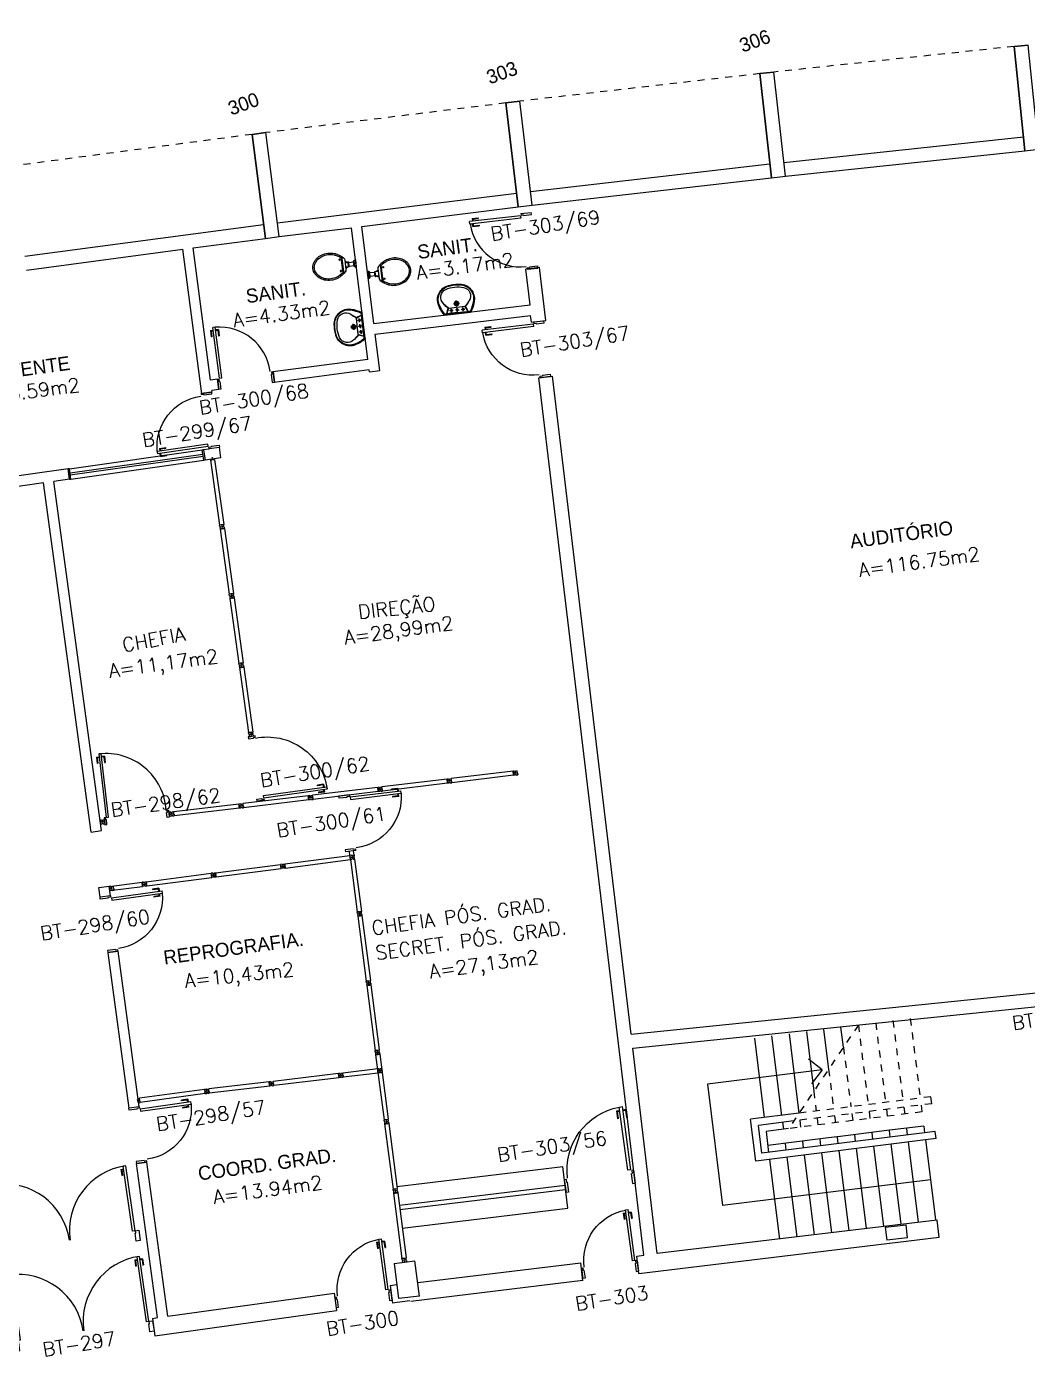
# Model space of a CAD drawing. Extents: x -165 to 137, y 302 to 416.
# Drawn here: x -71.15 to -56.82, y 386.41 to 405.44 of the extents above; entities that cross this region are included whole.
import ezdxf
from ezdxf.enums import TextEntityAlignment as Align

# ---------------------------------------------------------------- set-up
doc = ezdxf.new("R2010")
doc.units = 0
doc.header["$LTSCALE"] = 0.02
doc.header["$MEASUREMENT"] = 0
doc.linetypes.add('HIDDEN2', pattern=[0.1875, 0.125, -0.0625])
doc.layers.get('0').update_dxf_attribs({"linetype": 'CONTINUOUS'})
doc.layers.get('DEFPOINTS').update_dxf_attribs({"linetype": 'CONTINUOUS'})
for name, color, linetype in [('ALV', 2, 'CONTINUOUS'), ('APSAN', 4, 'CONTINUOUS'), ('DIV', 2, 'CONTINUOUS'), ('ESC', 1, 'CONTINUOUS'), ('ESQ', 1, 'CONTINUOUS'), ('ESTR', 3, 'CONTINUOUS'), ('JANELA', 1, 'CONTINUOUS'), ('NOPILAR', 2, 'CONTINUOUS'), ('PEÇAS', 1, 'CONTINUOUS'), ('PISO', 1, 'CONTINUOUS'), ('PROJ', 1, 'HIDDEN2'), ('TEXTO', 2, 'CONTINUOUS'), ('TEXTO-ENDEREÇO', 2, 'CONTINUOUS'), ('USO1', 2, 'CONTINUOUS'), ('ÁREA', 2, 'CONTINUOUS')]:
    doc.layers.add(name, color=color, linetype=linetype)
doc.styles.add('1', font='romans.shx', dxfattribs={"height": 1.1})
doc.styles.add('UNB-100', font='simplex.shx', dxfattribs={"height": 0.2})
doc.styles.add('UNB-100-1', font='simplex.shx', dxfattribs={"height": 0.2})
doc.dimstyles.new('1-600', dxfattribs={"dimtxt": 1.1, "dimasz": 2.5, "dimexe": 2, "dimexo": 4, "dimgap": 0.2, "dimtad": 1, "dimdec": 0, "dimzin": 4, "dimdsep": 46, "dimlunit": 6, "dimtxsty": '1', "dimblk1": 'NONE', "dimblk2": 'NONE', "dimsah": 1, "dimcen": 0, "dimclrd": 2, "dimclre": 2, "dimclrt": 2, "dimadec": 0, "dimazin": 0, "dimtfac": 1, "dimtdec": 0, "dimtmove": 2, "dimatfit": 3, "dimldrblk": 'NONE', "dimfxl": 0, "dimtolj": 1, "dimtzin": 0, "dimarcsym": 0})

# ---------------------------------------------------------------- blocks, each defined once
blk = doc.blocks.new('PTDP-TTC')
at = {"color": 2}
for p, q in [((0.055, 1.015), (0.09, 1.015)), ((0.055, 0.075), (0.055, 1.015)), ((0.09, 0.075), (0.09, 1.015)), ((1.91, 0.075), (1.91, 1.015)), ((1.945, 1.015), (1.91, 1.015)), ((1.945, 0.075), (1.945, 1.015)), ((0.05, 0.075), (0, 0.075)), ((0, 0.075), (0, -0.075)), ((0.05, 0.04), (0.05, 0.075)), ((0.06, 0.04), (0.05, 0.04)), ((0.055, 0.075), (0.09, 0.075)), ((0.06, -0.075), (0.06, 0.04)), ((1.945, 0.075), (1.91, 0.075)), ((1.94, -0.075), (1.94, 0.04)), ((1.94, 0.04), (1.95, 0.04)), ((1.95, 0.04), (1.95, 0.075)), ((1.95, 0.075), (2, 0.075)), ((2, 0.075), (2, -0.075)), ((0, -0.075), (0.06, -0.075)), ((2, -0.075), (1.94, -0.075))]:
    blk.add_line(p, q, dxfattribs=at)
at = {"color": 1}
for centre, start, end in [((0.055, 0.075), 0, 90), ((1.945, 0.075), 90, 180)]:
    blk.add_arc(centre, 0.94, start, end, dxfattribs=at)
blk = doc.blocks.new('PD80-TTC')
at = {"color": 1}
for p, q in [((-0.777, 0.01), (-0.777, -0.03)), ((-0.777, 0.01), (-0.687, 0.01)), ((-0.687, 0), (-0.687, 0.01)), ((-0.777, -0.105), (-0.777, -0.065)), ((-0.777, -0.105), (-0.687, -0.105)), ((-0.767, 0), (-0.767, -0.03)), ((-0.767, 0), (-0.687, 0)), ((-0.767, -0.095), (-0.767, -0.065)), ((-0.767, -0.095), (-0.687, -0.095)), ((-0.687, -0.095), (-0.687, -0.105))]:
    blk.add_line(p, q, dxfattribs=at)
at = {"color": 2}
for p, q in [((-0.075, 0), (0.075, 0)), ((-0.075, 0), (-0.075, -0.02)), ((0.075, -0.03), (0.075, 0)), ((-0.817, -0.065), (-0.817, -0.03)), ((-0.085, -0.03), (-0.817, -0.03)), ((-0.085, -0.065), (-0.817, -0.065)), ((-0.085, -0.03), (-0.085, -0.065)), ((-0.075, -0.02), (-0.04, -0.02)), ((-0.04, -0.03), (-0.04, -0.02)), ((-0.04, -0.03), (0.075, -0.03)), ((-0.075, -0.781), (-0.04, -0.781)), ((-0.075, -0.801), (-0.075, -0.781)), ((-0.075, -0.801), (0.075, -0.801)), ((-0.075, -0.802), (0.075, -0.802)), ((-0.04, -0.771), (0.075, -0.771)), ((-0.04, -0.771), (-0.04, -0.781)), ((0.075, -0.771), (0.075, -0.801))]:
    blk.add_line(p, q, dxfattribs=at)
at = {"color": 1}
blk.add_arc((-0.085, -0.03), 0.731, 182.6571, 270, dxfattribs=at)
blk = doc.blocks.new('MTINI-TTC')
for p, q in [((-0.03, 0.008), (-0.03, 0.03)), ((0.03, 0.03), (-0.03, 0.03)), ((-0.03, 0.008), (-0.02, 0.008)), ((-0.009, 0.03), (-0.027, 0.03)), ((-0.02, 0.008), (-0.02, 0)), ((-0.001, 0), (-0.02, 0)), ((-0.006, 0.02), (-0.006, 0.03)), ((-0.006, 0.023), (-0.006, 0.027)), ((-0.006, 0.02), (0.006, 0.02)), ((0.005, 0.03), (-0.005, 0.03)), ((0.005, 0), (-0.005, 0)), ((0.004, 0.02), (-0.004, 0.02)), ((0.02, 0), (-0.001, 0)), ((0, -0.005), (0, 0.005)), ((0.006, 0.02), (0.006, 0.03)), ((0.006, 0.023), (0.006, 0.027)), ((0.009, 0.03), (0.027, 0.03)), ((0.03, 0.008), (0.02, 0.008)), ((0.02, 0), (0.02, 0.008)), ((0.03, 0.008), (0.03, 0.03))]:
    blk.add_line(p, q)
blk = doc.blocks.new('DIVMT-TTC')
for p, q in [((-0.03, 0.03), (-0.03, 0.006)), ((-0.008, 0.03), (-0.03, 0.03)), ((-0.0185, 0.006), (-0.03, 0.006)), ((-0.0185, -0.006), (-0.0185, 0.006)), ((-0.008, 0.03), (-0.008, 0.02)), ((-0.008, 0.02), (0.008, 0.02)), ((-0.0051, 0), (0.0051, 0)), ((0.0051, 0), (-0.0051, 0)), ((-0.0051, 0), (0.0051, 0)), ((0, -0.0051), (0, 0.0051)), ((0, 0.0051), (0, -0.0051)), ((0.008, 0.03), (0.008, 0.02)), ((0.008, 0.03), (0.03, 0.03)), ((0.0205, 0.006), (0.03, 0.006)), ((0.0205, -0.006), (0.0205, 0.006)), ((0.0205, 0.006), (0.0205, -0.006)), ((0.0205, 0.006), (0.03, 0.006)), ((0.97, 0.03), (0.03, 0.03)), ((0.03, 0.006), (0.03, 0.03)), ((0.03, -0.03), (0.03, 0.03)), ((0.03, -0.005), (0.03, 0.005)), ((0.97, -0.03), (0.97, 0.03)), ((0.97, 0.03), (0.97, 0.009)), ((0.97, 0.009), (0.97, 0.027)), ((0.9795, 0.006), (0.97, 0.006)), ((0.97, -0.005), (0.97, 0.005)), ((0.9795, 0.006), (0.9795, -0.006)), ((1.0051, 0), (0.9949, 0)), ((1, 0.0051), (1, -0.0051)), ((-0.0185, -0.006), (-0.03, -0.006)), ((-0.03, -0.03), (-0.03, -0.006)), ((-0.008, -0.03), (-0.03, -0.03)), ((-0.008, -0.03), (-0.008, -0.02)), ((-0.008, -0.02), (0.008, -0.02)), ((0.008, -0.03), (0.008, -0.02)), ((0.008, -0.03), (0.03, -0.03)), ((0.0205, -0.006), (0.03, -0.006)), ((0.0205, -0.006), (0.03, -0.006)), ((0.03, -0.006), (0.03, -0.03)), ((0.97, -0.03), (0.03, -0.03)), ((0.9795, -0.006), (0.97, -0.006)), ((0.97, -0.009), (0.97, -0.027))]:
    blk.add_line(p, q)
blk = doc.blocks.new('ESCB-TTC')
at = {"color": 1, "linetype": 'HIDDEN2'}
for p, q in [((3.14, 3.82), (3.433, 2.711)), ((2.415, 3.629), (1.624, 2.026)), ((2.415, 3.629), (2.708, 2.519)), ((2.657, 3.693), (2.95, 2.583)), ((2.898, 3.757), (3.191, 2.647)), ((2.246, 3.287), (2.466, 2.455)), ((2.078, 2.946), (2.225, 2.392)), ((3.581, 2.75), (1.741, 2.264)), ((3.606, 2.653), (3.581, 2.75)), ((3.484, 2.518), (1.624, 2.026)), ((3.606, 2.653), (1.683, 2.145)), ((1.91, 2.605), (1.983, 2.328)), ((2.975, 2.487), (3.001, 2.39)), ((3.217, 2.55), (3.243, 2.454)), ((3.459, 2.614), (3.484, 2.518)), ((2.811, 2.13), (2.837, 2.033))]:
    blk.add_line(p, q, dxfattribs=at)
at = {"color": 1}
for p, q in [((1.69, 3.437), (1.91, 2.605)), ((1.931, 3.501), (2.078, 2.946)), ((2.246, 3.287), (2.173, 3.565)), ((0.965, 3.245), (1.258, 2.136)), ((1.206, 3.309), (1.5, 2.2)), ((1.448, 3.373), (1.741, 2.264)), ((2.25, 2.295), (2.276, 2.198)), ((2.492, 2.359), (2.518, 2.262)), ((2.734, 2.423), (2.759, 2.326)), ((3.536, 2.321), (3.06, 2.195)), ((3.536, 2.321), (3.562, 2.225)), ((1.741, 2.264), (1.067, 2.085)), ((1.683, 2.145), (1.189, 2.014)), ((3.735, 2.167), (1.221, 1.503)), ((3.709, 2.264), (1.292, 1.625)), ((1.525, 2.103), (1.551, 2.006)), ((1.767, 2.167), (1.792, 2.07)), ((2.009, 2.231), (2.034, 2.134)), ((3.06, 2.195), (2.3, 1.994)), ((3.053, 2.193), (3.078, 2.097)), ((3.295, 2.257), (3.32, 2.161)), ((3.587, 2.128), (3.881, 1.016)), ((3.735, 2.167), (3.709, 2.264)), ((1.221, 1.503), (1.067, 2.085)), ((1.292, 1.625), (1.189, 2.014)), ((1.624, 2.026), (1.309, 1.943)), ((1.309, 1.943), (1.386, 1.65)), ((2.095, 1.94), (1.361, 1.746)), ((2.086, 1.938), (2.112, 1.841)), ((2.363, 2.011), (2.095, 1.94)), ((2.328, 2.002), (2.353, 1.905)), ((2.569, 2.066), (2.595, 1.969)), ((2.862, 1.936), (3.156, 0.824)), ((3.104, 2), (3.398, 0.888)), ((3.346, 2.064), (3.64, 0.952)), ((1.603, 1.81), (1.628, 1.714)), ((1.844, 1.874), (1.87, 1.778)), ((2.137, 1.745), (2.431, 0.633)), ((2.379, 1.809), (2.673, 0.697)), ((2.62, 1.873), (2.914, 0.76)), ((1.412, 1.553), (1.706, 0.441)), ((1.654, 1.617), (1.948, 0.505)), ((1.895, 1.681), (2.189, 0.569))]:
    blk.add_line(p, q, dxfattribs=at)
blk = doc.blocks.new('MTT-TTC')
for p, q in [((-0.008, 0.03), (-0.03, 0.03)), ((-0.03, 0.03), (-0.03, 0.006)), ((-0.0185, 0.006), (-0.03, 0.006)), ((-0.0185, -0.006), (-0.0185, 0.006)), ((-0.008, 0.03), (-0.008, 0.02)), ((-0.008, 0.02), (0.008, 0.02)), ((-0.0051, 0), (0.0051, 0)), ((0, -0.0051), (0, 0.0051)), ((0.008, 0.03), (0.03, 0.03)), ((0.008, 0.03), (0.008, 0.02)), ((0.0205, -0.006), (0.0205, 0.006)), ((0.0205, 0.006), (0.03, 0.006)), ((0.03, 0.006), (0.03, 0.03)), ((-0.03, -0.03), (-0.03, -0.006)), ((-0.0185, -0.006), (-0.03, -0.006)), ((-0.008, -0.03), (-0.03, -0.03)), ((-0.008, -0.02), (0.008, -0.02)), ((-0.008, -0.03), (-0.008, -0.02)), ((0.008, -0.03), (0.008, -0.02)), ((0.008, -0.03), (0.03, -0.03)), ((0.0205, -0.006), (0.03, -0.006)), ((0.03, -0.006), (0.03, -0.03))]:
    blk.add_line(p, q)
blk = doc.blocks.new('A$C70DC1065')
at = {"layer": 'APSAN', "color": 1}
for p, q in [((0.407, 0.413), (0.323, 0.383)), ((0.407, 0.413), (0.328, 0.373)), ((0.407, 0.433), (0.407, 0.102)), ((0.407, 0.257), (0.407, 0.413)), ((0.42, 0.44), (0.42, 0.075)), ((0.319, 0.257), (0.231, 0.257)), ((0.275, 0.301), (0.275, 0.213)), ((0.328, 0.373), (0.328, 0.141)), ((0.394, 0.341), (0.341, 0.341)), ((0.394, 0.257), (0.341, 0.257)), ((0.368, 0.315), (0.368, 0.368)), ((0.368, 0.257), (0.368, 0.284)), ((0.368, 0.257), (0.368, 0.231)), ((0.368, 0.2), (0.368, 0.147)), ((0.407, 0.257), (0.407, 0.082)), ((0.407, 0.102), (0.323, 0.132)), ((0.407, 0.102), (0.328, 0.141)), ((0.394, 0.173), (0.341, 0.173))]:
    blk.add_line(p, q, dxfattribs=at)
for centre, radius in [((0.275, 0.257), 0.0315), ((0.275, 0.257), 0.021), ((0.368, 0.341), 0.0137), ((0.368, 0.257), 0.0137), ((0.368, 0.173), 0.0137)]:
    blk.add_circle(centre, radius, dxfattribs=at)
for centre, radius, start, end in [((0.214, 0.312), 0.21, 74.8885, 171.8746), ((0.212, 0.31), 0.2, 75.2817, 172.1149), ((0.462, 0.257), 0.424, 162.413, 180), ((0.175, 0.348), 0.123, 49.4403, 162.413), ((-3.652, -5.024), 6.719, 53.8347, 54.4403), ((-4.114, -4.663), 6.719, 48.6723, 49.4403), ((0.134, 0.015), 0.505, 58.0101, 75.2817), ((0.134, 0.015), 0.518, 57.2141, 74.8885), ((0.305, 0.389), 0.0137, 351.7289, 53.8347), ((0.315, 0.373), 0.0126, 0, 48.6723), ((0.395, 0.433), 0.0126, 0, 58.0101), ((0.407, 0.44), 0.0126, 0, 57.2141), ((0.595, 0.257), 0.595, 171.8746, 180), ((0.595, 0.257), 0.595, 180, 188.1254), ((0.595, 0.257), 0.587, 172.1149, 180), ((0.595, 0.257), 0.587, 180, 187.8851), ((0.462, 0.257), 0.424, 180, 197.587), ((0.214, 0.203), 0.21, 188.1254, 285.1115), ((0.212, 0.204), 0.2, 187.8851, 284.7183), ((0.175, 0.166), 0.123, 197.587, 310.5597), ((-4.114, 5.177), 6.719, 310.5597, 311.3277), ((-3.652, 5.539), 6.719, 305.5597, 306.1653), ((0.134, 0.5), 0.505, 284.7183, 301.9899), ((0.134, 0.5), 0.518, 285.1115, 302.7859), ((0.305, 0.125), 0.0137, 306.1653, 8.2711), ((0.315, 0.141), 0.0126, 311.3277, 0), ((0.395, 0.082), 0.0126, 301.9899, 0), ((0.407, 0.075), 0.0126, 302.7859, 0)]:
    blk.add_arc(centre, radius, start, end, dxfattribs=at)
blk = doc.blocks.new('A$C57A92420')
at = {"layer": 'PEÇAS', "rotation": 270}
blk.add_blockref('A$C70DC1065', (0, 0.42), dxfattribs=at)
blk = doc.blocks.new('A$C45A07D1F')
at = {"layer": 'PEÇAS', "rotation": 90}
blk.add_blockref('A$C57A92420', (0.42, 0), dxfattribs=at)
blk = doc.blocks.new('A$C4B7A4C66')
at = {"layer": 'PISO', "xscale": -1}
blk.add_blockref('A$C45A07D1F', (0.42, 0), dxfattribs=at)
blk = doc.blocks.new('VDC-P-TTC')
for p, q in [((-0.127, 0.192), (0.127, 0.192)), ((-0.109, 0.202), (0.109, 0.202)), ((-0.068, 0.152), (0.068, 0.152)), ((-0.05, 0.152), (-0.03, 0.11)), ((-0.05, 0.015), (-0.05, 0)), ((-0.05, 0), (0.05, 0)), ((0.045, 0.02), (-0.045, 0.02)), ((-0.04, 0.025), (-0.04, 0.02)), ((0.035, 0.03), (-0.035, 0.03)), ((-0.03, 0.152), (-0.03, 0.11)), ((0.03, 0.11), (-0.03, 0.11)), ((0.03, 0.1), (-0.03, 0.1)), ((-0.025, 0.1), (-0.025, 0.03)), ((0.025, 0.1), (0.025, 0.03)), ((0.03, 0.152), (0.03, 0.11)), ((0.05, 0.152), (0.03, 0.11)), ((0.04, 0.025), (0.04, 0.02)), ((0.05, 0.015), (0.05, 0))]:
    blk.add_line(p, q)
for points in [[(0.16, 0.244, 0.050424), (0.18, 0.288, 0.082137), (0.195, 0.381, 0.082137), (0.18, 0.474, 0.090148), (0.138, 0.549, 0.104406), (0.073, 0.601, 0.117345), (0, 0.619, 0.117345), (-0.073, 0.601, 0.104406), (-0.138, 0.549, 0.090148), (-0.18, 0.474, 0.082137), (-0.195, 0.381, 0.082137)], [(0.142, 0.254, 0.050424), (0.161, 0.295, 0.082137), (0.175, 0.381, 0.082137), (0.161, 0.468, 0.090148), (0.122, 0.536, 0.104406), (0.064, 0.583, 0.117345), (0, 0.599, 0.117345), (-0.064, 0.583, 0.104406), (-0.122, 0.536, 0.090148), (-0.161, 0.468, 0.082137), (-0.175, 0.381, 0.082137)], [(-0.195, 0.381, 0.082137), (-0.18, 0.288, 0.050424), (-0.16, 0.244, 0.104406)], [(-0.175, 0.381, 0.082137), (-0.161, 0.295, 0.050424), (-0.142, 0.254, 0.050424)]]:
    blk.add_lwpolyline(points, format="xyb")
for centre in [(-0.083, 0.226), (0.083, 0.226)]:
    blk.add_circle(centre, 0.0101)
for centre, radius, start, end in [((0.08, 0.36), 0.266, 205.6863, 226.7558), ((0.08, 0.36), 0.246, 205.6863, 219.7706), ((-0.08, 0.36), 0.266, 313.2442, 334.3137), ((-0.08, 0.36), 0.246, 320.2294, 334.3137), ((-0.068, 0.202), 0.05, 226.7558, 270), ((-0.045, 0.015), 0.005, 90, 180), ((-0.035, 0.025), 0.005, 90, 180), ((-0.03, 0.105), 0.005, 90, 270), ((0.03, 0.105), 0.005, 270, 90), ((0.035, 0.025), 0.005, 0, 90), ((0.045, 0.015), 0.005, 360, 90), ((0.068, 0.202), 0.05, 270, 313.2442)]:
    blk.add_arc(centre, radius, start, end)
blk = doc.blocks.new('PE80-TTC')
at = {"color": 2}
for p, q in [((0.075, 0), (-0.075, 0)), ((-0.075, -0.03), (-0.075, 0)), ((0.075, 0), (0.075, -0.02)), ((0.04, -0.03), (-0.075, -0.03)), ((0.075, -0.02), (0.04, -0.02)), ((0.04, -0.03), (0.04, -0.02)), ((0.085, -0.03), (0.817, -0.03)), ((0.085, -0.03), (0.085, -0.065)), ((0.085, -0.065), (0.817, -0.065)), ((0.817, -0.065), (0.817, -0.03)), ((0.04, -0.771), (-0.075, -0.771)), ((-0.075, -0.771), (-0.075, -0.801)), ((0.075, -0.801), (-0.075, -0.801)), ((0.075, -0.802), (-0.075, -0.802)), ((0.04, -0.771), (0.04, -0.781)), ((0.075, -0.781), (0.04, -0.781)), ((0.075, -0.801), (0.075, -0.781))]:
    blk.add_line(p, q, dxfattribs=at)
at = {"color": 1}
for p, q in [((0.777, 0.01), (0.687, 0.01)), ((0.687, 0), (0.687, 0.01)), ((0.777, 0.01), (0.777, -0.03)), ((0.767, 0), (0.687, 0)), ((0.767, -0.095), (0.687, -0.095)), ((0.687, -0.095), (0.687, -0.105)), ((0.777, -0.105), (0.687, -0.105)), ((0.767, 0), (0.767, -0.03)), ((0.767, -0.095), (0.767, -0.065)), ((0.777, -0.105), (0.777, -0.065))]:
    blk.add_line(p, q, dxfattribs=at)
blk.add_arc((0.085, -0.03), 0.731, 270, 357.3429, dxfattribs=at)
blk = doc.blocks.new('*D80')
at = {"layer": 'DEFPOINTS', "color": 0, "transparency": 16777216}
for p in [(-50.146, 412.329), (-16.623, 407.388), (-16.611, 405.888), (-114.701, 395.242), (-114.347, 393.785)]:
    blk.add_point(p, dxfattribs=at)
at = {"layer": 'USO1', "color": 2, "lineweight": -2, "transparency": 16777216}
for p, q in [((-16.656, 411.388), (-16.694, 415.889)), ((-115.644, 399.13), (-116.706, 403.504))]:
    blk.add_line(p, q, dxfattribs=at)
blk.add_arc((-13.059, -23.464), 437.367, 90.47397, 103.6447, dxfattribs=at)
at = {"layer": 'USO1', "color": 2, "transparency": 16777216, "insert": (-66.903, 411.333), "char_height": 1.1, "attachment_point": 5, "rotation": 7.0593, "style": '1'}
blk.add_mtext('\\A1;Física', dxfattribs=at)
blk = doc.blocks.new('_NONE')
at = {"color": 0, "linetype": 'ByBlock'}
blk.add_circle((0, 0), 0.25, dxfattribs=at)
blk = doc.blocks.new('PDV2E-TTC')
at = {"layer": 'DIV'}
for p, q in [((0.065, 0.05), (0.065, 0.965)), ((0.095, 0.965), (0.065, 0.965)), ((0.095, 0.05), (0.095, 0.965)), ((0.049, 0.05), (0.029, 0.05)), ((0.029, 0.05), (0.029, 0.035)), ((0.029, 0.035), (0.029, -0.035)), ((0.049, 0.02), (0.049, 0.05)), ((0.049, 0.02), (0.059, 0.02)), ((0.059, -0.05), (0.059, 0.02)), ((0.065, 0.05), (0.095, 0.05)), ((0.928, -0.05), (0.928, 0.02)), ((0.938, 0.02), (0.928, 0.02)), ((0.938, 0.05), (0.958, 0.05)), ((0.938, 0.02), (0.938, 0.05)), ((0.958, 0.05), (0.958, 0.035)), ((0.958, 0.035), (0.958, -0.035)), ((0.029, -0.035), (0.029, -0.05)), ((0.029, -0.05), (0.059, -0.05)), ((0.958, -0.05), (0.928, -0.05)), ((0.958, -0.035), (0.958, -0.05))]:
    blk.add_line(p, q, dxfattribs=at)
at = {"layer": 'DIV', "color": 1}
for p, q in [((0.023, 0.925), (0.063, 0.925)), ((0.023, 0.925), (0.023, 0.835)), ((0.033, 0.835), (0.023, 0.835)), ((0.033, 0.915), (0.063, 0.915)), ((0.033, 0.915), (0.033, 0.835)), ((0.138, 0.925), (0.097, 0.925)), ((0.128, 0.915), (0.097, 0.915)), ((0.128, 0.915), (0.128, 0.835)), ((0.128, 0.835), (0.137, 0.835)), ((0.138, 0.925), (0.138, 0.835))]:
    blk.add_line(p, q, dxfattribs=at)
blk.add_arc((0.062, 0.1), 0.865, 356.6786, 90, dxfattribs=at)

msp = doc.modelspace()

# ---------------------------------------------------------------- linework, layer by layer
at = {"layer": 'ALV'}
for p, q in [((-60.308, 403.501), (-56.88, 403.867)), ((-60.287, 403.302), (-56.858, 403.668)), ((-63.934, 403.084), (-60.509, 403.479)), ((-63.911, 402.886), (-60.486, 403.28)), ((-67.557, 402.637), (-64.134, 403.06)), ((-66.35, 402.585), (-64.11, 402.862)), ((-71.175, 402.158), (-67.757, 402.611)), ((-67.532, 402.438), (-66.499, 402.566)), ((-66.262, 400.679), (-66.499, 402.566)), ((-66.176, 401.193), (-66.35, 402.585)), ((-68.762, 402.276), (-67.73, 402.413)), ((-71.149, 401.96), (-68.911, 402.256)), ((-68.64, 400.189), (-68.911, 402.256)), ((-68.514, 400.384), (-68.762, 402.276)), ((-63.805, 401.994), (-64.003, 401.97)), ((-63.715, 401.237), (-63.805, 401.994)), ((-63.942, 401.46), (-64.003, 401.97)), ((-66.176, 401.193), (-63.942, 401.46)), ((-66.157, 401.044), (-63.934, 401.31)), ((-66.092, 400.523), (-66.157, 401.044)), ((-66.262, 400.679), (-67.623, 400.501)), ((-67.623, 400.501), (-67.603, 400.352)), ((-66.244, 400.53), (-67.603, 400.352)), ((-66.241, 400.504), (-66.244, 400.53)), ((-66.241, 400.504), (-66.092, 400.523)), ((-68.416, 400.397), (-68.514, 400.384)), ((-68.396, 400.248), (-68.416, 400.397)), ((-63.817, 400.417), (-63.62, 400.441)), ((-62.313, 387.858), (-63.817, 400.417)), ((-62.496, 391.023), (-63.62, 400.441)), ((-68.495, 400.209), (-68.643, 400.189)), ((-68.396, 400.248), (-68.495, 400.235)), ((-68.492, 400.209), (-68.495, 400.235)), ((-68.537, 399.398), (-68.615, 399.387)), ((-68.615, 399.387), (-68.594, 399.239)), ((-68.537, 399.398), (-68.537, 399.404)), ((-68.536, 399.404), (-68.387, 399.424)), ((-68.369, 399.271), (-68.389, 399.424)), ((-68.369, 399.271), (-68.594, 399.239)), ((-70.555, 399.113), (-72.282, 398.87)), ((-70.534, 398.965), (-70.76, 398.933)), ((-70.534, 398.965), (-70.555, 399.114)), ((-70.908, 398.912), (-72.26, 398.721)), ((-70.225, 393.916), (-70.908, 398.912)), ((-70.076, 393.937), (-70.76, 398.933)), ((-70.225, 393.916), (-70.076, 393.937)), ((-70.116, 393.122), (-69.967, 393.142)), ((-70.097, 392.983), (-70.116, 393.122)), ((-69.948, 393.003), (-69.967, 393.142)), ((-69.948, 393.003), (-70.097, 392.983)), ((-69.989, 392.191), (-69.84, 392.211)), ((-69.986, 392.189), (-69.686, 389.964)), ((-69.536, 389.984), (-69.84, 392.211)), ((-62.496, 391.023), (-56.512, 391.635)), ((-62.473, 390.824), (-56.492, 391.436)), ((-62.122, 387.881), (-62.473, 390.824)), ((-69.536, 389.984), (-69.685, 389.964)), ((-69.576, 389.172), (-69.428, 389.192)), ((-69.273, 386.965), (-69.576, 389.172)), ((-69.125, 386.985), (-69.428, 389.192)), ((-65.848, 388.841), (-63.473, 389.128)), ((-63.401, 388.533), (-63.473, 389.128)), ((-65.813, 388.574), (-63.44, 388.86)), ((-65.806, 388.514), (-63.433, 388.801)), ((-65.771, 388.246), (-63.401, 388.533)), ((-58.113, 388.359), (-62.122, 387.881)), ((-58.084, 388.117), (-58.113, 388.359)), ((-62.383, 387.598), (-58.084, 388.117)), ((-65.55, 387.467), (-63.217, 387.749)), ((-63.186, 387.494), (-63.217, 387.749)), ((-62.413, 387.846), (-62.313, 387.858)), ((-62.383, 387.598), (-62.413, 387.846)), ((-65.946, 387.424), (-65.848, 387.438)), ((-65.946, 387.424), (-65.913, 387.174)), ((-65.65, 387.203), (-63.187, 387.501)), ((-69.125, 386.985), (-66.745, 387.314)), ((-66.746, 387.316), (-66.713, 387.066)), ((-65.914, 387.176), (-65.661, 387.211)), ((-69.348, 386.954), (-69.273, 386.965)), ((-69.348, 386.954), (-69.314, 386.707)), ((-69.314, 386.707), (-66.713, 387.066))]:
    msp.add_line(p, q, dxfattribs=at)
for points in [[(-63.921, 401.212), (-63.934, 401.31)], [(-63.921, 401.212), (-63.715, 401.237)]]:
    msp.add_lwpolyline(points, dxfattribs=at)
at = {"layer": 'DIV'}
for p, q in [((-64.185, 394.788), (-65.07, 394.681)), ((-64.163, 394.789), (-64.185, 394.787)), ((-64.185, 394.788), (-64.183, 394.767)), ((-64.178, 394.728), (-64.185, 394.788)), ((-64.185, 394.787), (-64.182, 394.763)), ((-64.183, 394.767), (-64.185, 394.785)), ((-64.173, 394.765), (-64.183, 394.764)), ((-64.171, 394.764), (-64.182, 394.763)), ((-64.181, 394.753), (-64.182, 394.763)), ((-64.173, 394.765), (-64.172, 394.753)), ((-64.17, 394.752), (-64.171, 394.764)), ((-64.163, 394.789), (-64.162, 394.779)), ((-64.162, 394.779), (-64.146, 394.781)), ((-64.147, 394.762), (-64.157, 394.761)), ((-64.157, 394.76), (-64.147, 394.761)), ((-64.147, 394.761), (-64.157, 394.76)), ((-64.157, 394.76), (-64.147, 394.761)), ((-64.153, 394.767), (-64.151, 394.757)), ((-64.153, 394.766), (-64.151, 394.755)), ((-64.151, 394.755), (-64.153, 394.766)), ((-64.148, 394.791), (-64.126, 394.794)), ((-64.148, 394.791), (-64.146, 394.781)), ((-64.132, 394.769), (-64.123, 394.77)), ((-64.132, 394.769), (-64.123, 394.77)), ((-64.132, 394.769), (-64.131, 394.757)), ((-64.131, 394.757), (-64.132, 394.769)), ((-64.131, 394.757), (-64.121, 394.758)), ((-64.131, 394.757), (-64.121, 394.758)), ((-64.119, 394.734), (-64.126, 394.794)), ((-64.123, 394.77), (-64.126, 394.794)), ((-64.122, 394.759), (-64.123, 394.769)), ((-64.121, 394.758), (-64.119, 394.734)), ((-65.107, 394.676), (-65.129, 394.674)), ((-65.129, 394.674), (-65.126, 394.65)), ((-65.115, 394.651), (-65.126, 394.65)), ((-65.113, 394.639), (-65.125, 394.638)), ((-65.122, 394.614), (-65.125, 394.638)), ((-65.1, 394.617), (-65.122, 394.614)), ((-65.113, 394.639), (-65.115, 394.651)), ((-65.107, 394.676), (-65.106, 394.666)), ((-65.106, 394.666), (-65.09, 394.668)), ((-65.101, 394.647), (-65.091, 394.648)), ((-65.091, 394.648), (-65.101, 394.647)), ((-65.101, 394.647), (-65.091, 394.648)), ((-65.101, 394.627), (-65.085, 394.629)), ((-65.1, 394.617), (-65.101, 394.627)), ((-65.096, 394.653), (-65.095, 394.643)), ((-65.095, 394.643), (-65.096, 394.653)), ((-65.091, 394.678), (-65.07, 394.681)), ((-65.091, 394.678), (-65.09, 394.668)), ((-65.084, 394.619), (-65.085, 394.629)), ((-65.084, 394.619), (-65.062, 394.621)), ((-65.076, 394.656), (-65.067, 394.657)), ((-65.076, 394.656), (-65.067, 394.657)), ((-65.076, 394.656), (-65.075, 394.644)), ((-65.075, 394.644), (-65.076, 394.656)), ((-65.075, 394.644), (-65.065, 394.645)), ((-65.075, 394.644), (-65.065, 394.645)), ((-65.062, 394.621), (-65.07, 394.681)), ((-65.067, 394.657), (-65.07, 394.681)), ((-65.065, 394.646), (-65.067, 394.656)), ((-65.065, 394.645), (-65.062, 394.621)), ((-64.178, 394.728), (-65.062, 394.621)), ((-64.172, 394.753), (-64.181, 394.752)), ((-64.17, 394.752), (-64.181, 394.751)), ((-64.178, 394.727), (-64.181, 394.751)), ((-64.181, 394.749), (-64.179, 394.731)), ((-64.156, 394.73), (-64.178, 394.727)), ((-64.157, 394.74), (-64.142, 394.742)), ((-64.156, 394.73), (-64.157, 394.74)), ((-64.14, 394.732), (-64.142, 394.742)), ((-64.14, 394.732), (-64.119, 394.734)), ((-66.521, 393.581), (-66.528, 393.638)), ((-66.461, 393.589), (-66.468, 393.646)), ((-66.513, 393.522), (-66.416, 392.772)), ((-66.453, 393.529), (-66.357, 392.78)), ((-69.966, 393.136), (-69.496, 393.197)), ((-69.958, 393.077), (-69.488, 393.137)), ((-69.474, 393.2), (-69.496, 393.197)), ((-69.493, 393.173), (-69.496, 393.197)), ((-69.488, 393.137), (-69.496, 393.197)), ((-69.483, 393.174), (-69.493, 393.173)), ((-69.483, 393.174), (-69.493, 393.173)), ((-69.491, 393.162), (-69.493, 393.172)), ((-69.482, 393.162), (-69.491, 393.161)), ((-69.482, 393.162), (-69.491, 393.161)), ((-69.491, 393.161), (-69.488, 393.137)), ((-69.466, 393.14), (-69.488, 393.137)), ((-69.482, 393.162), (-69.483, 393.174)), ((-69.483, 393.174), (-69.482, 393.162)), ((-69.474, 393.2), (-69.473, 393.19)), ((-69.457, 393.192), (-69.473, 393.19)), ((-69.452, 393.152), (-69.468, 393.15)), ((-69.466, 393.14), (-69.468, 393.15)), ((-69.457, 393.172), (-69.467, 393.17)), ((-69.467, 393.17), (-69.457, 393.172)), ((-69.457, 393.172), (-69.467, 393.17)), ((-69.462, 393.166), (-69.463, 393.176)), ((-69.463, 393.176), (-69.462, 393.166)), ((-69.458, 393.202), (-69.436, 393.205)), ((-69.458, 393.202), (-69.457, 393.192)), ((-69.451, 393.142), (-69.452, 393.152)), ((-69.451, 393.142), (-69.429, 393.145)), ((-69.445, 393.179), (-69.433, 393.181)), ((-69.443, 393.167), (-69.445, 393.179)), ((-69.443, 393.167), (-69.432, 393.169)), ((-69.436, 393.205), (-69.433, 393.181)), ((-69.429, 393.145), (-69.432, 393.169)), ((-66.416, 392.772), (-66.357, 392.78)), ((-66.392, 392.775), (-66.416, 392.772)), ((-66.413, 392.75), (-66.416, 392.772)), ((-66.413, 392.75), (-66.403, 392.752)), ((-66.411, 392.735), (-66.401, 392.736)), ((-66.411, 392.735), (-66.408, 392.713)), ((-66.408, 392.713), (-66.385, 392.716)), ((-66.401, 392.736), (-66.403, 392.752)), ((-66.391, 392.766), (-66.392, 392.775)), ((-66.391, 392.766), (-66.392, 392.775)), ((-66.391, 392.775), (-66.381, 392.777)), ((-66.391, 392.766), (-66.379, 392.767)), ((-66.379, 392.767), (-66.391, 392.766)), ((-66.388, 392.746), (-66.377, 392.747)), ((-66.377, 392.747), (-66.388, 392.746)), ((-66.386, 392.727), (-66.374, 392.729)), ((-66.386, 392.727), (-66.385, 392.716)), ((-66.382, 392.741), (-66.383, 392.751)), ((-66.383, 392.751), (-66.382, 392.741)), ((-66.382, 392.741), (-66.383, 392.751)), ((-66.38, 392.777), (-66.357, 392.78)), ((-66.379, 392.767), (-66.38, 392.777)), ((-66.379, 392.767), (-66.38, 392.777)), ((-66.374, 392.729), (-66.373, 392.717)), ((-66.349, 392.72), (-66.373, 392.717)), ((-66.354, 392.758), (-66.364, 392.757)), ((-66.362, 392.741), (-66.364, 392.757)), ((-66.352, 392.742), (-66.362, 392.741)), ((-66.354, 392.758), (-66.357, 392.78)), ((-66.352, 392.742), (-66.349, 392.72)), ((-66.66, 390.461), (-66.682, 390.459)), ((-66.682, 390.459), (-66.679, 390.435)), ((-66.668, 390.436), (-66.679, 390.435)), ((-66.666, 390.424), (-66.678, 390.423)), ((-66.675, 390.399), (-66.678, 390.423)), ((-66.653, 390.402), (-66.675, 390.399)), ((-66.666, 390.424), (-66.668, 390.436)), ((-66.66, 390.461), (-66.659, 390.452)), ((-66.659, 390.452), (-66.643, 390.453)), ((-66.654, 390.432), (-66.644, 390.433)), ((-66.644, 390.433), (-66.654, 390.432)), ((-66.654, 390.432), (-66.644, 390.433)), ((-66.654, 390.412), (-66.638, 390.414)), ((-66.653, 390.402), (-66.654, 390.412)), ((-66.649, 390.438), (-66.648, 390.428)), ((-66.648, 390.428), (-66.649, 390.438)), ((-66.644, 390.463), (-66.622, 390.466)), ((-66.644, 390.463), (-66.643, 390.453)), ((-66.637, 390.404), (-66.638, 390.414)), ((-66.637, 390.404), (-66.615, 390.406)), ((-66.629, 390.441), (-66.62, 390.442)), ((-66.629, 390.441), (-66.62, 390.442)), ((-66.629, 390.441), (-66.628, 390.429)), ((-66.628, 390.429), (-66.629, 390.441)), ((-66.628, 390.429), (-66.618, 390.43)), ((-66.628, 390.429), (-66.618, 390.43)), ((-66.123, 390.525), (-66.622, 390.466)), ((-66.615, 390.406), (-66.622, 390.466)), ((-66.62, 390.442), (-66.622, 390.466)), ((-66.618, 390.431), (-66.619, 390.441)), ((-66.618, 390.43), (-66.615, 390.406)), ((-66.116, 390.465), (-66.615, 390.406)), ((-66.102, 390.528), (-66.123, 390.525)), ((-66.116, 390.466), (-66.123, 390.525)), ((-66.123, 390.525), (-66.121, 390.501)), ((-66.123, 390.525), (-66.121, 390.504)), ((-66.121, 390.504), (-66.123, 390.522)), ((-66.109, 390.503), (-66.121, 390.501)), ((-66.111, 390.503), (-66.121, 390.501)), ((-66.119, 390.49), (-66.12, 390.5)), ((-66.108, 390.491), (-66.119, 390.489)), ((-66.11, 390.491), (-66.119, 390.489)), ((-66.116, 390.466), (-66.119, 390.489)), ((-66.119, 390.486), (-66.117, 390.469)), ((-66.094, 390.468), (-66.116, 390.466)), ((-66.111, 390.503), (-66.11, 390.491)), ((-66.108, 390.491), (-66.109, 390.503)), ((-66.102, 390.528), (-66.1, 390.518)), ((-66.1, 390.518), (-66.085, 390.52)), ((-66.096, 390.478), (-66.08, 390.48)), ((-66.094, 390.468), (-66.096, 390.478)), ((-66.095, 390.498), (-66.085, 390.5)), ((-66.085, 390.5), (-66.095, 390.498)), ((-66.095, 390.498), (-66.085, 390.5)), ((-66.085, 390.5), (-66.095, 390.498)), ((-66.091, 390.504), (-66.089, 390.494)), ((-66.089, 390.494), (-66.091, 390.504)), ((-66.091, 390.504), (-66.089, 390.494)), ((-66.086, 390.53), (-66.064, 390.532)), ((-66.086, 390.53), (-66.085, 390.52)), ((-66.079, 390.47), (-66.08, 390.48)), ((-66.079, 390.47), (-66.057, 390.473)), ((-66.07, 390.507), (-66.061, 390.509)), ((-66.07, 390.507), (-66.061, 390.509)), ((-66.07, 390.507), (-66.069, 390.495)), ((-66.069, 390.495), (-66.07, 390.507)), ((-66.069, 390.495), (-66.06, 390.497)), ((-66.069, 390.495), (-66.06, 390.497)), ((-66.057, 390.473), (-66.064, 390.532)), ((-66.061, 390.509), (-66.064, 390.532)), ((-66.06, 390.498), (-66.061, 390.508)), ((-66.06, 390.497), (-66.057, 390.473)), ((-68.601, 390.231), (-69.532, 390.105)), ((-68.601, 390.231), (-68.541, 390.239)), ((-68.577, 390.235), (-68.601, 390.231)), ((-68.579, 390.234), (-68.601, 390.232)), ((-68.601, 390.232), (-68.598, 390.208)), ((-68.598, 390.21), (-68.601, 390.231)), ((-68.598, 390.21), (-68.588, 390.211)), ((-68.586, 390.209), (-68.598, 390.208)), ((-68.585, 390.197), (-68.596, 390.196)), ((-68.594, 390.172), (-68.596, 390.196)), ((-68.596, 390.194), (-68.586, 390.195)), ((-68.596, 390.194), (-68.593, 390.172)), ((-68.586, 390.195), (-68.588, 390.211)), ((-68.585, 390.197), (-68.586, 390.209)), ((-68.579, 390.234), (-68.578, 390.224)), ((-68.578, 390.224), (-68.562, 390.226)), ((-68.576, 390.225), (-68.577, 390.235)), ((-68.576, 390.225), (-68.577, 390.235)), ((-68.576, 390.235), (-68.566, 390.236)), ((-68.564, 390.227), (-68.576, 390.225)), ((-68.576, 390.225), (-68.564, 390.227)), ((-68.562, 390.206), (-68.572, 390.205)), ((-68.572, 390.205), (-68.562, 390.206)), ((-68.572, 390.205), (-68.562, 390.206)), ((-68.562, 390.206), (-68.572, 390.205)), ((-68.572, 390.205), (-68.562, 390.206)), ((-68.571, 390.186), (-68.559, 390.188)), ((-68.567, 390.2), (-68.568, 390.211)), ((-68.568, 390.211), (-68.567, 390.2)), ((-68.567, 390.2), (-68.568, 390.211)), ((-68.568, 390.211), (-68.567, 390.2)), ((-68.567, 390.2), (-68.568, 390.211)), ((-68.565, 390.236), (-68.541, 390.239)), ((-68.564, 390.227), (-68.565, 390.236)), ((-68.564, 390.227), (-68.565, 390.236)), ((-68.563, 390.236), (-68.541, 390.239)), ((-68.563, 390.236), (-68.562, 390.226)), ((-68.559, 390.188), (-68.557, 390.177)), ((-68.539, 390.217), (-68.548, 390.216)), ((-68.546, 390.2), (-68.548, 390.216)), ((-68.548, 390.214), (-68.538, 390.215)), ((-68.548, 390.214), (-68.538, 390.215)), ((-68.548, 390.214), (-68.546, 390.202)), ((-68.546, 390.202), (-68.548, 390.214)), ((-68.546, 390.202), (-68.537, 390.203)), ((-68.546, 390.202), (-68.537, 390.203)), ((-68.537, 390.201), (-68.546, 390.2)), ((-67.676, 390.339), (-68.541, 390.239)), ((-68.539, 390.217), (-68.541, 390.239)), ((-68.534, 390.179), (-68.541, 390.239)), ((-68.538, 390.215), (-68.541, 390.239)), ((-68.537, 390.204), (-68.538, 390.214)), ((-68.537, 390.203), (-68.534, 390.179)), ((-68.537, 390.201), (-68.534, 390.18)), ((-67.669, 390.279), (-68.534, 390.179)), ((-67.676, 390.339), (-67.674, 390.318)), ((-67.669, 390.279), (-67.676, 390.339)), ((-67.674, 390.318), (-67.676, 390.336)), ((-67.664, 390.316), (-67.673, 390.315)), ((-67.672, 390.304), (-67.673, 390.314)), ((-67.662, 390.304), (-67.672, 390.303)), ((-67.671, 390.3), (-67.669, 390.282)), ((-67.664, 390.316), (-67.662, 390.304)), ((-67.638, 390.313), (-67.648, 390.312)), ((-67.643, 390.317), (-67.642, 390.307)), ((-68.594, 390.172), (-69.522, 390.045)), ((-68.572, 390.175), (-68.594, 390.172)), ((-68.593, 390.172), (-68.569, 390.175)), ((-68.573, 390.185), (-68.557, 390.187)), ((-68.572, 390.175), (-68.573, 390.185)), ((-68.571, 390.186), (-68.569, 390.175)), ((-68.556, 390.177), (-68.557, 390.187)), ((-68.534, 390.18), (-68.557, 390.177)), ((-68.556, 390.177), (-68.534, 390.179))]:
    msp.add_line(p, q, dxfattribs=at)
at = {"layer": 'ESC'}
for p, q in [((-59.76, 390.51), (-59.958, 390.664)), ((-59.76, 390.51), (-61.404, 390.305)), ((-59.76, 390.51), (-59.914, 390.313)), ((-61.404, 390.305), (-61.187, 388.568)), ((-58.21, 388.939), (-61.187, 388.568))]:
    msp.add_line(p, q, dxfattribs=at)
at = {"layer": 'ESQ'}
for p, q in [((-69.799, 389.088), (-69.759, 389.094)), ((-69.799, 389.088), (-69.785, 388.999)), ((-69.787, 389.08), (-69.758, 389.084)), ((-69.787, 389.08), (-69.776, 389.001)), ((-69.776, 389.001), (-69.785, 388.999)), ((-69.601, 387.792), (-69.562, 387.797)), ((-69.601, 387.792), (-69.588, 387.702)), ((-69.59, 387.783), (-69.56, 387.787)), ((-69.59, 387.783), (-69.578, 387.704)), ((-69.488, 387.808), (-69.527, 387.803)), ((-69.496, 387.797), (-69.526, 387.793)), ((-69.496, 387.797), (-69.484, 387.718)), ((-69.488, 387.808), (-69.474, 387.719)), ((-69.484, 387.718), (-69.475, 387.719)), ((-69.578, 387.704), (-69.588, 387.703))]:
    msp.add_line(p, q, dxfattribs=at)
at = {"layer": 'ESTR'}
for p, q in [((-58.857, 388.259), (-58.559, 388.292)), ((-58.539, 388.108), (-58.559, 388.292)), ((-58.857, 388.259), (-58.837, 388.075)), ((-58.539, 388.108), (-58.836, 388.075)), ((-65.887, 387.739), (-65.589, 387.777)), ((-65.887, 387.739), (-65.823, 387.237)), ((-65.525, 387.275), (-65.589, 387.777)), ((-65.525, 387.275), (-65.822, 387.237))]:
    msp.add_line(p, q, dxfattribs=at)
for points in [[(-56.858, 403.668), (-56.659, 403.688), (-56.812, 405.18), (-57.011, 405.16), (-56.858, 403.668), (-57.011, 405.16), (-56.812, 405.18)], [(-60.486, 403.28), (-60.287, 403.302), (-60.452, 404.793), (-60.651, 404.771), (-60.486, 403.28), (-60.651, 404.771), (-60.452, 404.793)], [(-64.11, 402.862), (-63.911, 402.886), (-64.089, 404.375), (-64.288, 404.351), (-64.11, 402.862), (-64.288, 404.351), (-64.089, 404.375)], [(-67.73, 402.413), (-67.532, 402.438), (-67.723, 403.926), (-67.921, 403.901), (-67.73, 402.413), (-67.921, 403.901), (-67.723, 403.926)]]:
    msp.add_lwpolyline(points, dxfattribs=at)
at = {"layer": 'JANELA'}
for p, q in [((-70.536, 399.116), (-68.634, 399.385)), ((-70.515, 398.968), (-68.613, 399.236))]:
    msp.add_line(p, q, dxfattribs=at)
at = {"layer": 'JANELA', "color": 3}
for p, q in [((-70.527, 399.057), (-68.626, 399.325)), ((-68.634, 399.385), (-68.615, 399.387)), ((-68.613, 399.236), (-68.634, 399.385)), ((-70.523, 399.027), (-68.622, 399.295)), ((-68.594, 399.239), (-68.613, 399.236)), ((-70.536, 399.116), (-70.555, 399.114)), ((-70.515, 398.968), (-70.536, 399.116)), ((-70.534, 398.965), (-70.515, 398.968))]:
    msp.add_line(p, q, dxfattribs=at)
at = {"layer": 'PROJ', "color": 1}
for p, q in [((-57.011, 405.16), (-60.453, 404.794)), ((-60.651, 404.771), (-64.09, 404.376)), ((-64.288, 404.351), (-67.723, 403.927)), ((-67.921, 403.901), (-71.352, 403.447))]:
    msp.add_line(p, q, dxfattribs=at)

# ---------------------------------------------------------------- block references
at = {"layer": 'DIV'}
for name, p, rotation in [('DIVMT-TTC', (-68.352, 398.284), 97.96378383935534), ('DIVMT-TTC', (-68.213, 397.294), 97.96378383935534), ('DIVMT-TTC', (-68.075, 396.303), 97.96378383935534), ('DIVMT-TTC', (-67.936, 395.313), 97.96378383935534), ('PDV2E-TTC', (-70.063, 394.067), 6.720545198086188), ('DIVMT-TTC', (-66.089, 394.529), 6.854239575836982), ('DIVMT-TTC', (-68.076, 394.289), 6.899153074810973), ('DIVMT-TTC', (-67.082, 394.409), 6.855437423185224), ('DIVMT-TTC', (-69.069, 394.173), 6.667801150081678), ('MTT-TTC', (-70.063, 394.061), 6.667801150081678), ('MTT-TTC', (-69.932, 393.11), 6.667801150081678), ('DIVMT-TTC', (-67.643, 390.312), 6.899153074810973), ('MTINI-TTC', (-69.557, 390.07), 279.2228352738225)]:
    msp.add_blockref(name, p, dxfattribs=dict(at, rotation=rotation))
at = {"layer": 'DIV', "xscale": -1}
for name, p, rotation in [('PDV2E-TTC', (-67.794, 394.336), 277.9637838394287), ('DIVMT-TTC', (-67.479, 393.427), 7.36072466136493), ('DIVMT-TTC', (-66.487, 393.555), 7.36072466136493), ('DIVMT-TTC', (-68.471, 393.299), 7.36072466136493), ('DIVMT-TTC', (-66.254, 391.755), 277.3607246613646), ('DIVMT-TTC', (-66.126, 390.763), 277.3607246613646), ('DIVMT-TTC', (-65.998, 389.771), 277.3607246613646), ('DIVMT-TTC', (-65.87, 388.779), 277.3607246613646), ('DIVMT-TTC', (-65.742, 387.788), 277.3607246613646)]:
    msp.add_blockref(name, p, dxfattribs=dict(at, rotation=rotation))
at = {"layer": 'DIV', "xscale": 0.001388560207209088, "yscale": 0.005150263644676036, "zscale": 0.001388560207209088, "rotation": 359.9861678999885}
msp.add_blockref('DIVMT-TTC', (-67.083, 394.41), dxfattribs=at)
at = {"layer": 'ESC', "rotation": 352.3008384851265}
msp.add_blockref('ESCB-TTC', (-62.122, 387.881), dxfattribs=at)
at = {"layer": 'ESQ'}
for name, p, rotation in [('PD80-TTC', (-63.999, 402.776), 6.598118527020284), ('PE80-TTC', (-68.406, 400.323), 97.44715444089915), ('PTDP-TTC', (-71.511, 387.858), 8.177059231662833), ('PTDP-TTC', (-71.314, 386.561), 8.177059231662833)]:
    msp.add_blockref(name, p, dxfattribs=dict(at, rotation=rotation))
at = {"layer": 'ESQ', "xscale": -1}
for name, p, rotation in [('PE80-TTC', (-63.818, 401.225), 6.839626659829428), ('PD80-TTC', (-68.462, 399.414), 188.2129928004935), ('PD80-TTC', (-66.605, 394.437), 6.855437423176864), ('PD80-TTC', (-70.023, 392.993), 7.937074038104566), ('PD80-TTC', (-69.61, 389.974), 7.937074038104566), ('PE80-TTC', (-62.401, 387.705), 277.5969479082356), ('PE80-TTC', (-65.932, 387.288), 277.5969479082356)]:
    msp.add_blockref(name, p, dxfattribs=dict(at, rotation=rotation))
at = {"layer": 'ESQ', "xscale": -1.24691033792812, "yscale": 1.24691033792812, "zscale": 1.24691033792812, "rotation": 277.5969479082356}
msp.add_blockref('PE80-TTC', (-62.449, 388.981), dxfattribs=at)
at = {"layer": 'PEÇAS', "xscale": -1, "rotation": 97.14064483461196}
msp.add_blockref('VDC-P-TTC', (-66.435, 402.054), dxfattribs=at)
at = {"layer": 'PEÇAS'}
for name, p, rotation in [('VDC-P-TTC', (-66.263, 401.889), 277.1406448346021), ('A$C4B7A4C66', (-64.723, 401.367), 96.74489293664553), ('A$C4B7A4C66', (-66.353, 401.418), 186.7448929366489)]:
    msp.add_blockref(name, p, dxfattribs=dict(at, rotation=rotation))

# ---------------------------------------------------------------- texts
at = {"layer": 'NOPILAR'}
for s, p in [('306', (-60.9, 405.07)), ('306', (-60.9, 405.07)), ('303', (-64.52, 404.615)), ('303', (-64.52, 404.615)), ('300', (-68.219, 404.169)), ('300', (-68.219, 404.169))]:
    msp.add_text(s, height=0.2, rotation=19.9862, dxfattribs=at).set_placement(p)
at = {"layer": 'TEXTO'}
for s, p in [('SANIT.', (-65.54, 402.116)), ('SANIT.', (-67.995, 401.484)), ('ASSISTENTE', (-72.165, 400.307)), ('AUDITÓRIO', (-59.348, 397.974)), ('REPROGRAFIA.', (-69.175, 392.017)), ('COORD. GRAD.', (-68.68, 388.927))]:
    msp.add_text(s, height=0.2, rotation=7.7813, dxfattribs=at).set_placement(p)
at = {"layer": 'TEXTO', "style": 'UNB-100'}
for s, rotation, p in [('DIREÇÃO', 6.3143, (-66.393, 396.963)), ('CHEFIA', 10.6286, (-69.76, 396.489)), ('CHEFIA PÓS. GRAD.', 7.7813, (-66.196, 392.441)), ('SECRET. PÓS. GRAD.', 7.7813, (-66.142, 392.083))]:
    msp.add_text(s, height=0.2, rotation=rotation, dxfattribs=at).set_placement(p)
at = {"layer": 'TEXTO-ENDEREÇO', "style": 'UNB-100-1'}
for s, rotation, p in [('BT-303/69', 9.1343, (-64.49, 402.374)), ('BT-303/67', 9.1343, (-64.07, 400.714)), ('BT-300/68', 9.1343, (-68.663, 399.887)), ('BT-299/67', 9.1343, (-69.478, 399.423)), ('BT-300/62', 9.1343, (-67.79, 394.553)), ('BT-298/62', 8.0063, (-69.93, 394.13)), ('BT-300/61', 9.1343, (-67.554, 393.835)), ('BT-298/60', 9.1343, (-70.936, 392.361)), ('BT-309/57', 9.1343, (-57.026, 391.077)), ('BT-298/57', 9.1343, (-69.278, 389.632)), ('BT-303/56', 9.1343, (-64.394, 389.191)), ('BT-303', 9.1343, (-63.277, 387.061)), ('BT-300', 9.1343, (-66.844, 386.701)), ('BT-297', 9.1343, (-70.902, 386.405))]:
    msp.add_text(s, height=0.2, rotation=rotation, dxfattribs=at).set_placement(p)
at = {"layer": 'ÁREA', "style": 'UNB-100'}
for s, rotation, p in [('A=3.17m2', 7.7983, (-64.861, 401.918)), ('A=4.33m2', 7.7983, (-67.487, 401.234)), ('A=13.59m2', 7.7983, (-71.158, 400.115)), ('A=116.75m2', 7.7983, (-58.36, 397.684)), ('A=28,99m2', 7.7983, (-65.811, 396.706)), ('A=11,17m2', 7.7983, (-69.178, 396.231)), ('A=27,13m2', 7.7983, (-64.59, 391.927)), ('A=10,43m2', 6.13, (-68.095, 391.771)), ('A=13.94m2', 7.7983, (-67.685, 388.699))]:
    msp.add_text(s, height=0.2, rotation=rotation, dxfattribs=at).set_placement(p, align=Align.CENTER)

# ---------------------------------------------------------------- dimensions: what is measured, and where the dimension line sits
at = {"layer": 'USO1'}
dim = msp.add_angular_dim_2l(base=(-50.146, 412.329), line1=((-114.701, 395.242), (-114.347, 393.785)), line2=((-16.611, 405.888), (-16.623, 407.388)), text='Física', dimstyle='1-600', override={"dimazin": 1}, dxfattribs=at)
dim.commit()
dim.dimension.update_dxf_attribs({"geometry": '*D80', "text_midpoint": (-66.903, 411.333)})

doc.saveas('drawing.dxf')
